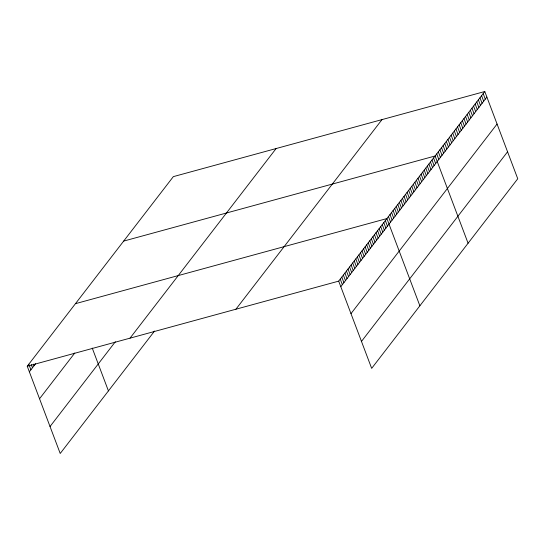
<?xml version="1.0" encoding="UTF-8"?>
<svg xmlns="http://www.w3.org/2000/svg" width="545" height="545" viewBox="0 0 545 545"><rect width="100%" height="100%" fill="white"/><g stroke="black" fill="none" stroke-linecap="round" stroke-linejoin="round"><path stroke-width="0.82" d="M154.562 331.033L60.216 453.481L27.25 366.24L173.337 176.628L484.784 91.519L517.75 178.76L371.663 368.372L338.697 281.131L484.784 91.519M29.348 371.799L35.568 363.726M39.54 398.756L74.788 353.003M50.031 426.531L115.349 341.749M130.03 338.152L276.117 148.54M235.917 309.213L382.004 119.6M340.795 286.69L486.883 97.078M350.98 313.647L497.067 124.035M361.478 341.415L507.565 151.803M123.667 241.094L435.114 155.986L468.08 243.234M75.462 303.667L386.902 218.559L419.868 305.8M27.25 366.24L338.697 281.131M483.183 93.597L485.282 99.156M481.576 95.675L483.681 101.234M479.975 97.753L482.08 103.318M478.374 99.837L480.472 105.396M476.773 101.915L478.871 107.474M475.172 103.993L477.27 109.552M473.564 106.071L475.669 111.636M471.963 108.155L474.068 113.714M470.362 110.233L472.461 115.792M468.761 112.311L470.86 117.87M467.16 114.395L469.259 119.955M465.553 116.473L467.658 122.032M463.952 118.551L466.057 124.11M462.351 120.629L464.449 126.188M460.75 122.714L462.848 128.273M459.149 124.791L461.247 130.35M457.541 126.869L459.646 132.428M455.94 128.947L458.045 134.513M454.339 131.032L456.444 136.591M452.738 133.109L454.837 138.668M451.137 135.187L453.236 140.746M449.536 137.265L451.635 142.831M447.929 139.35L450.034 144.909M446.328 141.428L448.433 146.987M444.727 143.505L446.825 149.064M443.126 145.59L445.224 151.149M441.525 147.668L443.623 153.227M439.917 149.746L442.022 155.305M438.316 151.823L440.421 157.382M436.715 153.908L438.814 159.467M433.561 158.002L435.659 163.561M432.001 160.019L434.106 165.585M430.448 162.042L432.546 167.601M428.895 164.059L430.993 169.618M427.334 166.075L429.44 171.634M425.781 168.098L427.886 173.657M424.228 170.115L426.326 175.674M422.675 172.131L424.773 177.69M421.115 174.148L423.22 179.714M419.561 176.171L421.66 181.73M418.008 178.188L420.106 183.747M416.448 180.204L418.553 185.763M414.895 182.228L417 187.787M413.342 184.244L415.44 189.803M411.788 186.261L413.887 191.82M410.228 188.277L412.333 193.843M408.675 190.3L410.78 195.859M407.122 192.317L409.22 197.876M405.569 194.333L407.667 199.892M404.008 196.357L406.114 201.916M402.455 198.373L404.554 203.932M400.902 200.39L403 205.949M399.342 202.406L401.447 207.972M397.789 204.429L399.894 209.989M396.235 206.446L398.334 212.005M394.682 208.463L396.78 214.022M393.122 210.486L395.227 216.045M391.569 212.502L393.667 218.061M390.016 214.519L392.114 220.078M388.462 216.535L390.561 222.101M385.349 220.575L387.447 226.134M383.796 222.592L385.894 228.157M382.236 224.615L384.341 230.174M380.683 226.631L382.788 232.19M379.129 228.648L381.228 234.207M377.576 230.671L379.674 236.23M376.016 232.688L378.121 238.247M374.463 234.704L376.561 240.263M372.909 236.721L375.008 242.287M371.356 238.744L373.454 244.303M369.796 240.761L371.901 246.32M368.243 242.777L370.341 248.336M366.69 244.8L368.788 250.359M365.13 246.817L367.235 252.376M363.576 248.833L365.681 254.392M362.023 250.85L364.121 256.416M360.47 252.873L362.568 258.432M358.91 254.89L361.015 260.449M357.356 256.906L359.455 262.465M355.803 258.93L357.901 264.488M354.243 260.946L356.348 266.505M352.69 262.963L354.795 268.522M351.137 264.979L353.235 270.545M349.583 267.002L351.682 272.561M348.023 269.019L350.128 274.578M346.47 271.035L348.575 276.594M344.917 273.059L347.015 278.618M343.364 275.075L345.462 280.634M341.804 277.092L343.909 282.651M340.25 279.108L342.349 284.674M92.241 348.085L108.428 390.908M33.415 364.155L34.015 365.743M31.263 364.585L32.462 367.759M28.803 364.217L30.908 369.782"/></g></svg>
